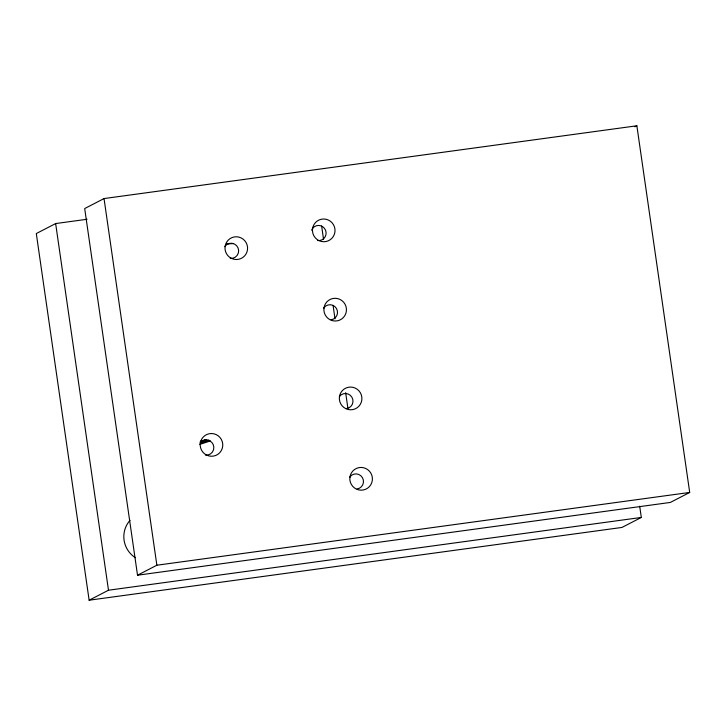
<?xml version="1.0" encoding="UTF-8"?>
<svg xmlns="http://www.w3.org/2000/svg" width="726" height="726" viewBox="0 0 726 726"><rect width="100%" height="100%" fill="white"/><g stroke="black" fill="none" stroke-linecap="round" stroke-linejoin="round"><path stroke-width="1.09" d="M87.056 219.27L55.648 223.563L36.3 233.554L89.135 600.211L621.964 527.439L641.312 517.447L639.697 506.231M104.036 198.561L84.688 208.553L137.523 575.21L670.352 502.437L689.7 492.446L636.865 125.789L104.036 198.561L156.87 565.218L137.523 575.21M634.932 126.787L636.865 125.789M89.135 600.211L108.483 590.22L641.312 517.447M200.231 441.916L206.674 439.765M199.741 444.403L210.458 440.936M200.358 441.281L205.703 439.557M200.231 442.742L208.825 440.047M200.44 443.041L209.07 440.419M156.87 565.218L689.7 492.446M226.458 244.009L233.119 243.555M321.618 225.958L323.56 239.389M333.071 305.401L335.004 318.832M345.649 392.675L347.899 408.339M55.648 223.563L108.483 590.22M135.417 557.722A24.702 24.412 62.7 0 1 130.027 520.324M339.423 396.487A7.605 7.514 62.7 0 1 351.928 397.267A7.605 7.514 62.7 0 1 346.547 408.602M225.087 246.214A7.605 7.514 62.7 0 1 238.046 247.884A7.605 7.514 62.7 0 1 230.242 258.329M311.59 230.151A7.605 7.514 62.7 0 1 320.747 225.786A7.605 7.514 62.7 0 1 325.956 234.643A7.605 7.514 62.7 0 1 317.698 240.551M323.968 307.715A7.605 7.514 62.7 0 1 336.474 308.496A7.605 7.514 62.7 0 1 331.092 319.821M200.294 442.96A7.605 7.514 62.7 0 1 213.244 444.621A7.605 7.514 62.7 0 1 205.44 455.075M349.923 476.873A7.605 7.514 62.7 0 1 362.428 477.654A7.605 7.514 62.7 0 1 357.038 488.979M312.525 228.917A11.398 11.271 62.7 0 0 328.197 240.85A11.398 11.271 62.7 0 0 330.493 221.312A11.398 11.271 62.7 0 0 312.525 228.917M339.405 396.977A11.398 11.271 62.7 0 0 355.078 408.91A11.398 11.271 62.7 0 0 357.373 389.372A11.398 11.271 62.7 0 0 339.405 396.977M349.896 477.363A11.398 11.271 62.7 0 0 365.577 489.297A11.398 11.271 62.7 0 0 367.873 469.758A11.398 11.271 62.7 0 0 349.896 477.363M200.267 443.441A11.398 11.271 62.7 0 0 215.949 455.374A11.398 11.271 62.7 0 0 218.236 435.836A11.398 11.271 62.7 0 0 200.267 443.441M225.069 246.704A11.398 11.271 62.7 0 0 240.751 258.637A11.398 11.271 62.7 0 0 243.038 239.09A11.398 11.271 62.7 0 0 225.069 246.704M323.95 308.205A11.398 11.271 62.7 0 0 339.623 320.139A11.398 11.271 62.7 0 0 341.919 300.6A11.398 11.271 62.7 0 0 323.95 308.205"/></g></svg>
